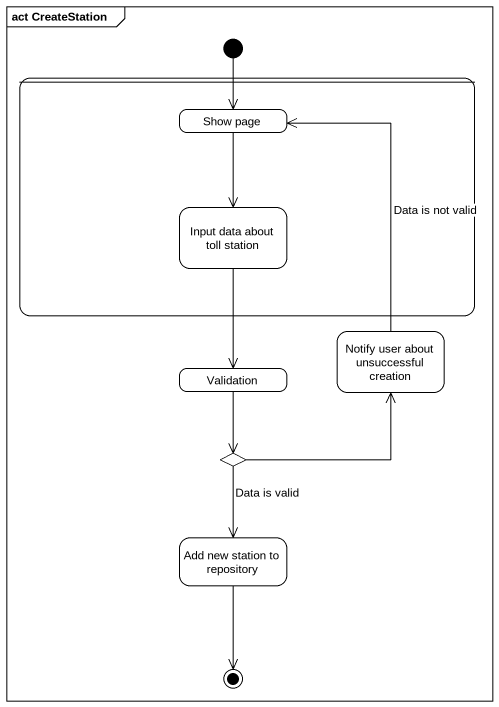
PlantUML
@startuml
mainframe act CreateStation
hide empty description
state initial1 <<start>>
state " " as state1 {
  state "Show page" as Show_page
  state "Input data about toll station" as Input_data_about_toll
}
state "Notify user about unsuccessful creation" as Notify_user_about
state Validation
state choice1 <<choice>>
state "Add new station to repository" as Add_new_station_to
initial1 --> Show_page
Show_page --> Input_data_about_toll
Input_data_about_toll --> Validation
Notify_user_about -up-> Show_page : Data is not valid
Validation --> choice1
choice1 -up-> Notify_user_about
choice1 --> Add_new_station_to : Data is valid
Add_new_station_to --> [*]
@enduml
